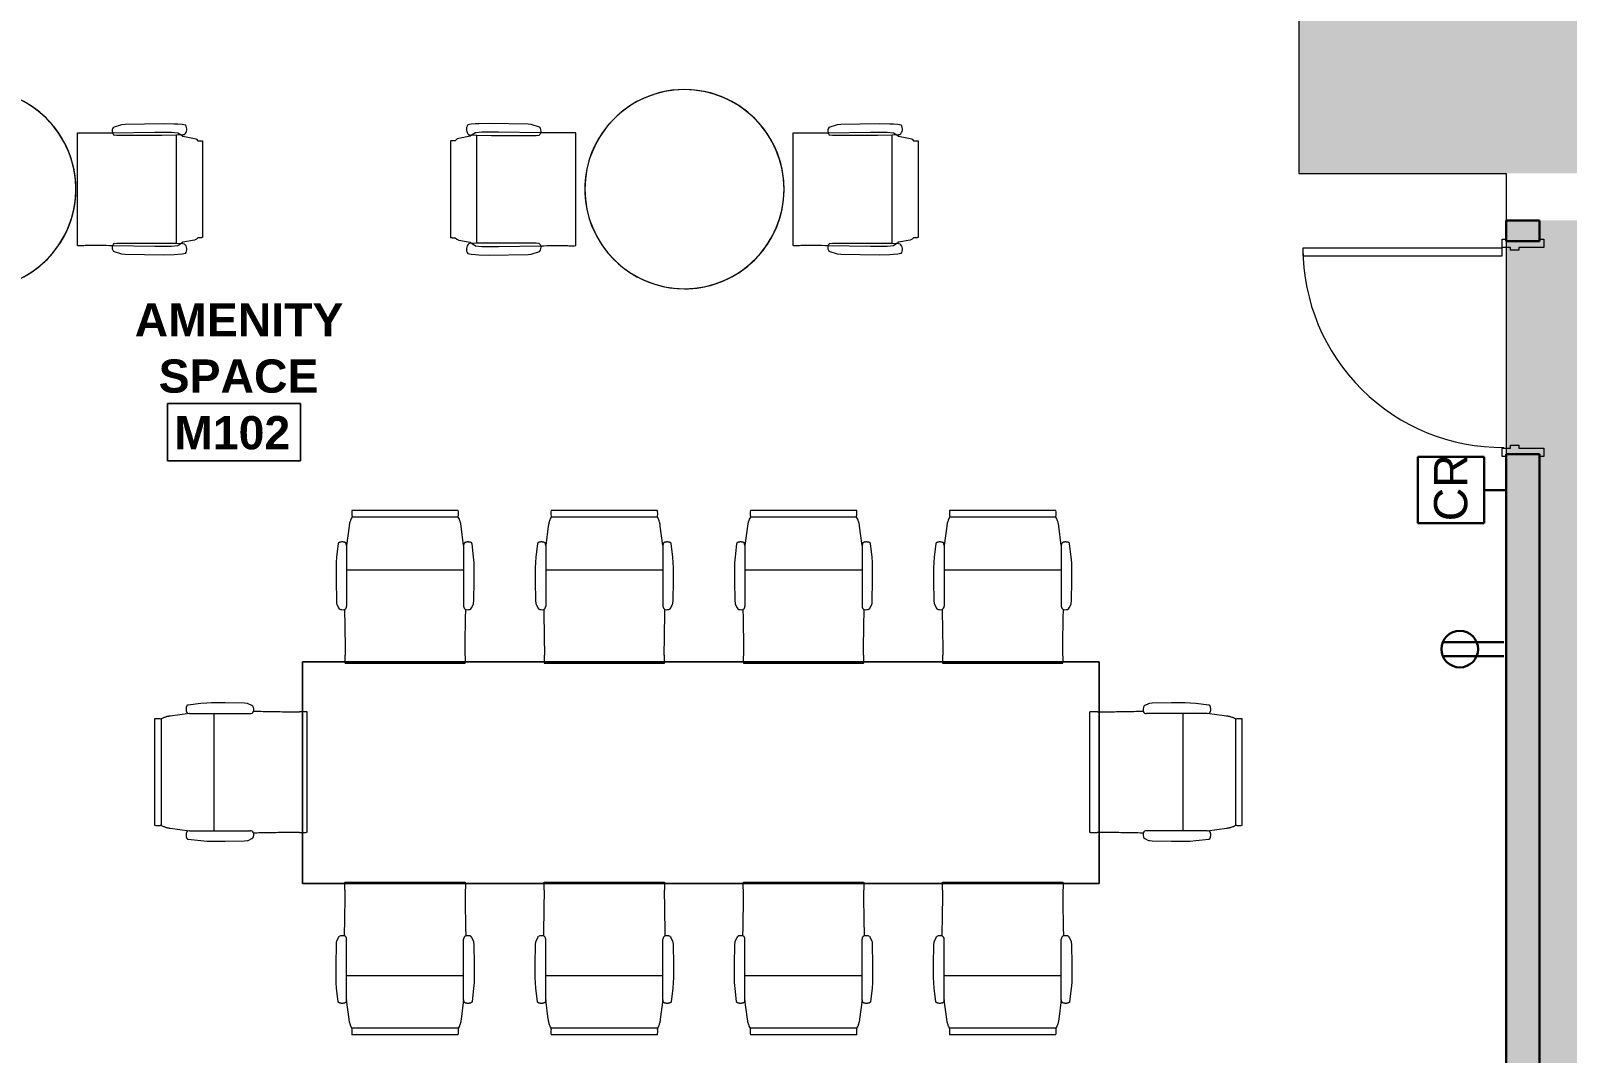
# Model space of a CAD drawing. Header units: inches. Extents: x 11834 to 13024, y -8101 to -6934.
# Drawn here: x 12492.4 to 12770.1, y -7627.1 to -7442.4 of the extents above; entities that cross this region are included whole.
import ezdxf

# ---------------------------------------------------------------- set-up
doc = ezdxf.new("R2010")
doc.units = ezdxf.units.IN
doc.header["$MEASUREMENT"] = 0
for name, color, linetype, lineweight in [('A-ANNO-NOTE', 131, 'Continuous', 40), ('A-AREA-IDEN', 2, 'Continuous', 9), ('A-DETL-GENF', 92, 'Continuous', 9), ('A-DETL-THIN', 151, 'Continuous', 9), ('A-DOOR', 31, 'Continuous', 18), ('A-WALL', 113, 'Continuous', 9), ('A-WALL-PATT', 111, 'Continuous', 18), ('I-FURN', 30, 'Continuous', 9)]:
    doc.layers.add(name, color=color, linetype=linetype, lineweight=lineweight)
doc.styles.add('Swis721 Lt BT', font='swissl.ttf', dxfattribs={"height": 6})
doc.styles.add('Swis721 Lt BT_B', font='', dxfattribs={"height": 6})
doc.styles.get('Swis721 Lt BT_B').set_extended_font_data('Swis721 Lt BT', bold=True)

# ---------------------------------------------------------------- blocks, each defined once
blk = doc.blocks.new('HermanMiller_Collection_Eames_AluminumGroup_SideChair - Arms Swivel Base-7003596-FIRST FLOOR POWER _ SIGNAL')
at = {"layer": 'I-FURN'}
for p, q in [((-7.06, 11.59), (-6.45, 11.7)), ((-6.45, 11.7), (-5.68, 11.77)), ((-5.68, 11.77), (-5.03, 11.8)), ((-5.03, 11.8), (-3.17, 11.85)), ((-3.17, 11.85), (3.83, 11.75)), ((3.83, 11.75), (4.42, 11.69)), ((4.42, 11.69), (5.92, 11.2)), ((-10.16, -8.75), (-10.16, 8.68)), ((-9.32, 8.74), (-9.06, 8.99)), ((-9.06, 8.99), (-8.68, 9.14)), ((-8.68, 9.14), (-6.61, 9.54)), ((-6.61, 9.79), (-6.84, 9.81)), ((-5.45, 9.73), (-6.61, 9.79)), ((-6.61, 9.54), (-6.28, 9.77)), ((-6.28, 9.77), (-5.68, 10.18)), ((-5.68, 10.18), (-4.52, 10.28)), ((-2.77, 9.68), (-5.45, 9.73)), ((-5.45, 9.73), (-5.45, -9.79)), ((-4.52, 10.28), (-1.52, 10.28)), ((5.32, 9.68), (-2.77, 9.68)), ((-1.52, 10.28), (6.15, 10.17)), ((5.82, 9.74), (5.32, 9.68)), ((12.47, 10.14), (12.47, -10.2)), ((-9.06, -9.06), (-9.32, -8.8)), ((-8.92, -9.13), (-9.06, -9.06)), ((-8.68, -9.21), (-8.92, -9.13)), ((-6.61, -9.61), (-8.68, -9.21)), ((-6.84, -9.88), (-6.61, -9.86)), ((-6.28, -9.84), (-6.61, -9.61)), ((-6.61, -9.86), (-5.45, -9.79)), ((-5.68, -10.24), (-6.28, -9.84)), ((-4.52, -10.35), (-5.68, -10.24)), ((-5.45, -9.79), (-2.77, -9.75)), ((-1.52, -10.35), (-4.52, -10.35)), ((-2.77, -9.75), (5.32, -9.75)), ((6.15, -10.24), (-1.52, -10.35)), ((5.32, -9.75), (5.82, -9.81)), ((-6.45, -11.77), (-7.06, -11.66)), ((-5.68, -11.84), (-6.45, -11.77)), ((-5.03, -11.87), (-5.68, -11.84)), ((-3.17, -11.92), (-5.03, -11.87)), ((3.83, -11.82), (-3.17, -11.92)), ((4.42, -11.76), (3.83, -11.82)), ((5.92, -11.27), (4.42, -11.76))]:
    blk.add_line(p, q, dxfattribs=at)
for centre, radius, start, end in [((-5.99, 10.82), 1.32, 144.065, 229.935), ((5.07, 10.48), 1.12, 343.9109, 40.257), ((5.4, 10.4), 0.781, 302.3218, 343.1534), ((-5.99, -10.89), 1.32, 130.065, 215.935), ((5.4, -10.47), 0.781, 16.8466, 57.6782), ((5.07, -10.55), 1.12, 319.743, 16.0891)]:
    blk.add_arc(centre, radius, start, end, dxfattribs=at)
for points, knots in [([(-10.16, 8.68), (-10.16, 8.68), (-10.14, 8.69), (-10.09, 8.7), (-10, 8.71), (-9.78, 8.73), (-9.51, 8.73), (-9.32, 8.74)], [-1, -1, -1, -1, -0.888889, -0.777778, -0.666667, -0.444444, 0, 0, 0, 0]), ([(11.53, 10.18), (11.65, 10.18), (11.86, 10.18), (12.09, 10.18), (12.23, 10.17), (12.31, 10.17), (12.38, 10.16), (12.44, 10.15), (12.47, 10.14), (12.47, 10.14), (12.47, 10.14)], [-1, -1, -1, -1, -0.727273, -0.545455, -0.454545, -0.363636, -0.272727, -0.181818, -0.090909, 0, 0, 0, 0]), ([(-9.32, -8.8), (-9.37, -8.8), (-9.51, -8.8), (-9.69, -8.8), (-9.84, -8.79), (-9.94, -8.78), (-10.03, -8.78), (-10.09, -8.77), (-10.14, -8.76), (-10.16, -8.75), (-10.16, -8.75)], [-1, -1, -1, -1, -0.888889, -0.666667, -0.555556, -0.444444, -0.333333, -0.222222, -0.111111, 0, 0, 0, 0]), ([(12.47, -10.2), (12.47, -10.21), (12.4, -10.23), (12.1, -10.25), (11.77, -10.25), (11.61, -10.25), (11.53, -10.25)], [-1, -1, -1, -1, -0.727273, -0.363636, -0.181818, 0, 0, 0, 0])]:
    blk.add_open_spline(points, degree=3, knots=knots, dxfattribs=at)
for points in [[(6.15, 10.17), (6.88, 10.16), (8.34, 10.15), (9.82, 10.14), (10.56, 10.13)], [(10.56, 10.13), (10.72, 10.14), (11.04, 10.16), (11.37, 10.17), (11.53, 10.18)], [(10.56, -10.2), (9.82, -10.2), (8.34, -10.21), (6.88, -10.23), (6.15, -10.24)], [(11.53, -10.25), (11.37, -10.24), (11.04, -10.23), (10.72, -10.21), (10.56, -10.2)]]:
    blk.add_open_spline(points, degree=3, dxfattribs=at)
blk = doc.blocks.new('F - CONF TABLE _ROUND-4 CHAIRS_ - Lam 30Dia Single-Column Base-6994819-FIRST FLOOR POWER _ SIGNAL')
at = {"layer": 'I-FURN'}
for start, end in [(0, 180), (360, 180), (94.7368, 113.6842), (56.8421, 94.7368), (113.6842, 180), (0, 56.8421), (180, 0), (180, 360), (180, 189.4737), (189.4737, 0)]:
    blk.add_arc((-17.69, -2.75), 18, start, end, dxfattribs=at)
blk = doc.blocks.new('HermanMiller_Collection_Eames_AluminumGroup_SideChair - Arms Swivel Base-6999738-FIRST FLOOR POWER _ SIGNAL')
at = {"layer": 'I-FURN'}
for p, q in [((-6.45, 11.77), (-7.06, 11.66)), ((-5.68, 11.84), (-6.45, 11.77)), ((-5.03, 11.87), (-5.68, 11.84)), ((-3.17, 11.92), (-5.03, 11.87)), ((3.83, 11.82), (-3.17, 11.92)), ((4.42, 11.76), (3.83, 11.82)), ((5.92, 11.27), (4.42, 11.76)), ((-10.16, 8.75), (-10.16, -8.68)), ((-9.06, 9.06), (-9.32, 8.8)), ((-8.92, 9.13), (-9.06, 9.06)), ((-8.68, 9.21), (-8.92, 9.13)), ((-6.61, 9.61), (-8.68, 9.21)), ((-6.84, 9.88), (-6.61, 9.86)), ((-6.61, 9.86), (-5.45, 9.79)), ((-6.28, 9.84), (-6.61, 9.61)), ((-5.68, 10.24), (-6.28, 9.84)), ((-4.52, 10.35), (-5.68, 10.24)), ((-5.45, 9.79), (-2.77, 9.75)), ((-5.45, -9.73), (-5.45, 9.79)), ((-1.52, 10.35), (-4.52, 10.35)), ((-2.77, 9.75), (5.32, 9.75)), ((6.15, 10.24), (-1.52, 10.35)), ((5.32, 9.75), (5.82, 9.81)), ((12.47, -10.14), (12.47, 10.2)), ((-9.32, -8.74), (-9.06, -8.99)), ((-9.06, -8.99), (-8.68, -9.14)), ((-8.68, -9.14), (-6.61, -9.54)), ((-6.61, -9.79), (-6.84, -9.81)), ((-6.61, -9.54), (-6.28, -9.77)), ((-5.45, -9.73), (-6.61, -9.79)), ((-6.28, -9.77), (-5.68, -10.18)), ((-5.68, -10.18), (-4.52, -10.28)), ((-2.77, -9.68), (-5.45, -9.73)), ((-4.52, -10.28), (-1.52, -10.28)), ((5.32, -9.68), (-2.77, -9.68)), ((-1.52, -10.28), (6.15, -10.17)), ((5.82, -9.74), (5.32, -9.68)), ((-7.06, -11.59), (-6.45, -11.7)), ((-6.45, -11.7), (-5.68, -11.77)), ((-5.68, -11.77), (-5.03, -11.8)), ((-5.03, -11.8), (-3.17, -11.85)), ((-3.17, -11.85), (3.83, -11.75)), ((3.83, -11.75), (4.42, -11.69)), ((4.42, -11.69), (5.92, -11.2))]:
    blk.add_line(p, q, dxfattribs=at)
for centre, radius, start, end in [((-5.99, 10.89), 1.32, 144.065, 229.935), ((5.07, 10.55), 1.12, 343.9109, 40.257), ((5.4, 10.47), 0.781, 302.3218, 343.1534), ((-5.99, -10.82), 1.32, 130.065, 215.935), ((5.4, -10.4), 0.781, 16.8466, 57.6782), ((5.07, -10.48), 1.12, 319.743, 16.0891)]:
    blk.add_arc(centre, radius, start, end, dxfattribs=at)
for points, knots in [([(-9.32, 8.8), (-9.51, 8.8), (-9.78, 8.79), (-10, 8.78), (-10.09, 8.77), (-10.14, 8.76), (-10.16, 8.75), (-10.16, 8.75)], [0, 0, 0, 0, 0.444444, 0.666667, 0.777778, 0.888889, 1, 1, 1, 1]), ([(12.47, 10.2), (12.47, 10.21), (12.47, 10.21), (12.44, 10.22), (12.38, 10.23), (12.31, 10.23), (12.23, 10.24), (12.09, 10.25), (11.86, 10.25), (11.65, 10.25), (11.53, 10.25)], [0, 0, 0, 0, 0.090909, 0.181818, 0.272727, 0.363636, 0.454545, 0.545455, 0.727273, 1, 1, 1, 1]), ([(-10.16, -8.68), (-10.16, -8.68), (-10.14, -8.69), (-10.09, -8.7), (-10.03, -8.71), (-9.94, -8.71), (-9.84, -8.72), (-9.69, -8.73), (-9.51, -8.73), (-9.37, -8.74), (-9.32, -8.74)], [0, 0, 0, 0, 0.111111, 0.222222, 0.333333, 0.444444, 0.555556, 0.666667, 0.888889, 1, 1, 1, 1]), ([(11.53, -10.18), (11.61, -10.18), (11.77, -10.18), (12.1, -10.18), (12.4, -10.16), (12.47, -10.14), (12.47, -10.14)], [0, 0, 0, 0, 0.181818, 0.363636, 0.727273, 1, 1, 1, 1])]:
    blk.add_open_spline(points, degree=3, knots=knots, dxfattribs=at)
for points in [[(10.56, 10.2), (9.82, 10.2), (8.34, 10.21), (6.88, 10.23), (6.15, 10.24)], [(11.53, 10.25), (11.37, 10.24), (11.04, 10.23), (10.72, 10.21), (10.56, 10.2)], [(6.15, -10.17), (6.88, -10.16), (8.34, -10.15), (9.82, -10.14), (10.56, -10.13)], [(10.56, -10.13), (10.72, -10.14), (11.04, -10.16), (11.37, -10.17), (11.53, -10.18)]]:
    blk.add_open_spline(points, degree=3, dxfattribs=at)
blk = doc.blocks.new('F - CONF TABLE _ROUND-4 CHAIRS_ - Lam 30Dia Single-Column Base-V274-FIRST FLOOR POWER _ SIGNAL')
at = {"layer": 'I-FURN'}
for start, end in [(0, 180), (360, 180), (66.3158, 142.1053), (56.8421, 66.3158), (0, 56.8421), (142.1053, 180), (180, 0), (180, 360), (180, 312.6316), (312.6316, 0)]:
    blk.add_arc((-17.69, -2.75), 18, start, end, dxfattribs=at)
blk = doc.blocks.new('HermanMiller_Collection_Eames_AluminumGroup_LoungeChairSwivel - Arms Swivel Base-7086093-FIRST FLOOR POWER _ SIGNAL')
at = {"layer": 'I-FURN'}
for p, q in [((-4.59, 12.38), (-6.94, 12.09)), ((-3.51, 12.46), (-4.59, 12.38)), ((-2.64, 12.49), (-3.51, 12.46)), ((-0.18, 12.49), (-2.64, 12.49)), ((3.32, 12.43), (-0.18, 12.49)), ((3.84, 12.38), (3.32, 12.43)), ((3.99, 12.34), (3.84, 12.38)), ((4.64, 12.01), (3.99, 12.34)), ((4.83, 11.89), (4.64, 12.01)), ((-12.96, 9.61), (-12.96, -9.61)), ((-11.95, 9.59), (-11.95, 9.63)), ((-11.76, 9.6), (-11.95, 9.59)), ((-11.76, 9.6), (-11.76, -9.6)), ((-6.61, 10.58), (-10.12, 10.12)), ((-6.94, 10.64), (-6.61, 10.58)), ((-6.61, 10.58), (4.33, 10.58)), ((-2.19, -10.58), (-2.19, 10.58)), ((13.22, 10.86), (13.22, 10.83)), ((14.64, -10.85), (14.64, 10.85)), ((-11.95, -9.63), (-11.95, -9.59)), ((-11.95, -9.59), (-11.76, -9.6)), ((-10.12, -10.12), (-6.61, -10.58)), ((-6.61, -10.58), (-6.94, -10.64)), ((-6.61, -10.58), (4.33, -10.58)), ((13.22, -10.83), (13.22, -10.86)), ((-6.94, -12.09), (-4.59, -12.38)), ((-4.59, -12.38), (-3.51, -12.46)), ((-3.51, -12.46), (-2.64, -12.49)), ((-2.64, -12.49), (-0.18, -12.49)), ((-0.18, -12.49), (3.32, -12.43)), ((3.32, -12.43), (3.84, -12.38)), ((3.84, -12.38), (3.99, -12.34)), ((3.99, -12.34), (4.64, -12.01)), ((4.64, -12.01), (4.83, -11.89))]:
    blk.add_line(p, q, dxfattribs=at)
at = {"layer": 'I-FURN', "flags": 128}
for points in [[(5.52, 10.95), (5.23, 10.95), (4.94, 10.96)], [(4.94, -10.96), (5.23, -10.95), (5.52, -10.95)]]:
    blk.add_lwpolyline(points, dxfattribs=at)
at = {"layer": 'I-FURN'}
for centre, radius, start, end in [((3.68, 11.28), 1.3, 345.8347, 28.1255), ((-12.38, 5.3), 4.35, 84.2936, 97.7064), ((4.33, 11.27), 0.69, 270, 332.7502), ((-12.38, -5.3), 4.35, 262.2936, 275.7064), ((4.33, -11.27), 0.69, 27.2498, 90), ((3.68, -11.28), 1.3, 331.8745, 14.1653)]:
    blk.add_arc(centre, radius, start, end, dxfattribs=at)
for points, knots in [([(-6.94, 12.09), (-6.95, 12.09), (-6.97, 12.09), (-6.99, 12.08), (-7, 12.08), (-7.02, 12.07), (-7.03, 12.06), (-7.05, 12.05), (-7.05, 12.04), (-7.06, 12.04), (-7.07, 12.03), (-7.08, 12.02), (-7.09, 12.01), (-7.1, 12), (-7.11, 11.98), (-7.12, 11.97), (-7.13, 11.96), (-7.14, 11.94), (-7.15, 11.92), (-7.16, 11.9), (-7.18, 11.85), (-7.21, 11.77), (-7.23, 11.66), (-7.25, 11.52), (-7.26, 11.37), (-7.25, 11.23), (-7.24, 11.11), (-7.22, 11.02), (-7.2, 10.95), (-7.18, 10.9), (-7.17, 10.87), (-7.16, 10.85), (-7.15, 10.83), (-7.14, 10.81), (-7.13, 10.8), (-7.12, 10.78), (-7.11, 10.77), (-7.11, 10.76), (-7.1, 10.74), (-7.09, 10.73), (-7.08, 10.72), (-7.07, 10.71), (-7.06, 10.7), (-7.05, 10.69), (-7.03, 10.68), (-7.02, 10.67), (-7, 10.66), (-6.99, 10.65), (-6.96, 10.65), (-6.95, 10.65), (-6.94, 10.64)], [0, 0, 0, 0, 0.020833, 0.03125, 0.041667, 0.052083, 0.0625, 0.072917, 0.078125, 0.083333, 0.088542, 0.09375, 0.104167, 0.114583, 0.125, 0.135417, 0.145833, 0.15625, 0.166667, 0.1875, 0.208333, 0.25, 0.333333, 0.416667, 0.5, 0.583333, 0.666667, 0.708333, 0.75, 0.78125, 0.796875, 0.8125, 0.828125, 0.835938, 0.84375, 0.859375, 0.867188, 0.875, 0.882812, 0.890625, 0.90625, 0.914062, 0.917969, 0.921875, 0.9375, 0.953125, 0.957031, 0.96875, 0.984375, 1, 1, 1, 1]), ([(13.34, 10.88), (13.32, 10.88), (13.29, 10.88), (13.27, 10.88), (13.25, 10.88), (13.23, 10.87), (13.22, 10.87), (13.22, 10.87), (13.22, 10.86)], [0, 0, 0, 0, 0.25, 0.375, 0.5, 0.625, 0.75, 1, 1, 1, 1]), ([(14.64, 10.85), (14.64, 10.85), (14.63, 10.86), (14.6, 10.87), (14.54, 10.87), (14.47, 10.88), (14.38, 10.89), (14.25, 10.89), (13.97, 10.9), (13.61, 10.9), (13.4, 10.89), (13.34, 10.88)], [0, 0, 0, 0, 0.071429, 0.142857, 0.214286, 0.285714, 0.357143, 0.428571, 0.571429, 0.857143, 1, 1, 1, 1]), ([(-6.94, -10.64), (-6.95, -10.65), (-6.97, -10.65), (-6.99, -10.65), (-7, -10.66), (-7.02, -10.67), (-7.03, -10.68), (-7.05, -10.69), (-7.05, -10.69), (-7.06, -10.7), (-7.07, -10.71), (-7.08, -10.72), (-7.08, -10.73), (-7.1, -10.74), (-7.11, -10.76), (-7.12, -10.77), (-7.13, -10.78), (-7.13, -10.8), (-7.15, -10.82), (-7.16, -10.85), (-7.18, -10.89), (-7.2, -10.95), (-7.22, -11.02), (-7.24, -11.11), (-7.26, -11.28), (-7.26, -11.47), (-7.23, -11.66), (-7.21, -11.77), (-7.18, -11.84), (-7.17, -11.87), (-7.16, -11.89), (-7.15, -11.91), (-7.14, -11.93), (-7.13, -11.94), (-7.12, -11.96), (-7.12, -11.97), (-7.11, -11.98), (-7.1, -12), (-7.09, -12.01), (-7.08, -12.02), (-7.07, -12.03), (-7.06, -12.04), (-7.05, -12.05), (-7.03, -12.06), (-7.02, -12.07), (-7, -12.08), (-6.99, -12.08), (-6.96, -12.09), (-6.95, -12.09), (-6.94, -12.09)], [0, 0, 0, 0, 0.020833, 0.03125, 0.041667, 0.052083, 0.0625, 0.072917, 0.078125, 0.083333, 0.088542, 0.09375, 0.104167, 0.114583, 0.125, 0.135417, 0.145833, 0.15625, 0.166667, 0.1875, 0.208333, 0.25, 0.291667, 0.333333, 0.416667, 0.583333, 0.666667, 0.75, 0.78125, 0.796875, 0.8125, 0.828125, 0.835938, 0.84375, 0.859375, 0.867188, 0.875, 0.882812, 0.890625, 0.90625, 0.914062, 0.917969, 0.921875, 0.9375, 0.953125, 0.957031, 0.96875, 0.984375, 1, 1, 1, 1]), ([(13.22, -10.86), (13.22, -10.87), (13.22, -10.87), (13.23, -10.87), (13.25, -10.88), (13.27, -10.88), (13.29, -10.88), (13.32, -10.88), (13.34, -10.88)], [0, 0, 0, 0, 0.25, 0.375, 0.5, 0.625, 0.75, 1, 1, 1, 1]), ([(13.34, -10.88), (13.4, -10.89), (13.54, -10.9), (13.87, -10.9), (14.27, -10.9), (14.52, -10.88), (14.62, -10.86), (14.64, -10.86), (14.64, -10.85)], [0, 0, 0, 0, 0.142857, 0.285714, 0.571429, 0.785714, 0.892857, 1, 1, 1, 1])]:
    blk.add_open_spline(points, degree=3, knots=knots, dxfattribs=at)
for points in [[(-10.83, 9.99), (-11.02, 9.92), (-11.37, 9.8), (-11.64, 9.67), (-11.76, 9.6)], [(-10.12, 10.12), (-10.2, 10.11), (-10.35, 10.09), (-10.55, 10.06), (-10.71, 10.02), (-10.79, 10), (-10.83, 9.99)], [(11.73, 10.84), (10.68, 10.85), (8.59, 10.89), (6.54, 10.92), (5.52, 10.95)], [(13.22, 10.83), (12.96, 10.83), (12.47, 10.83), (11.97, 10.84), (11.73, 10.84)], [(-11.76, -9.6), (-11.64, -9.67), (-11.37, -9.8), (-11.02, -9.92), (-10.83, -9.99)], [(-10.83, -9.99), (-10.79, -10), (-10.71, -10.02), (-10.55, -10.06), (-10.35, -10.09), (-10.2, -10.11), (-10.12, -10.12)], [(5.52, -10.95), (6.54, -10.92), (8.59, -10.89), (10.68, -10.85), (11.73, -10.84)], [(11.73, -10.84), (11.97, -10.84), (12.47, -10.83), (12.96, -10.83), (13.22, -10.83)]]:
    blk.add_open_spline(points, degree=3, dxfattribs=at)
blk = doc.blocks.new('HermanMiller_Collection_Eames_AluminumGroup_LoungeChairSwivel - Arms Swivel Base-7090905-FIRST FLOOR POWER _ SIGNAL')
at = {"layer": 'I-FURN'}
for p, q in [((-6.94, 12.09), (-4.59, 12.38)), ((-4.59, 12.38), (-3.51, 12.46)), ((-3.51, 12.46), (-2.64, 12.49)), ((-2.64, 12.49), (-0.18, 12.49)), ((-0.18, 12.49), (3.32, 12.43)), ((3.32, 12.43), (3.84, 12.38)), ((3.84, 12.38), (3.99, 12.34)), ((3.99, 12.34), (4.64, 12.01)), ((4.64, 12.01), (4.83, 11.89)), ((-12.96, -9.61), (-12.96, 9.61)), ((-11.95, 9.63), (-11.95, 9.59)), ((-11.95, 9.59), (-11.76, 9.6)), ((-11.76, -9.6), (-11.76, 9.6)), ((-10.12, 10.12), (-6.61, 10.58)), ((-6.61, 10.58), (-6.94, 10.64)), ((-6.61, 10.58), (4.33, 10.58)), ((-2.19, 10.58), (-2.19, -10.58)), ((13.22, 10.83), (13.22, 10.86)), ((14.64, 10.85), (14.64, -10.85)), ((-11.95, -9.59), (-11.95, -9.63)), ((-11.76, -9.6), (-11.95, -9.59)), ((-6.61, -10.58), (-10.12, -10.12)), ((-6.94, -10.64), (-6.61, -10.58)), ((-6.61, -10.58), (4.33, -10.58)), ((13.22, -10.86), (13.22, -10.83)), ((-4.59, -12.38), (-6.94, -12.09)), ((-3.51, -12.46), (-4.59, -12.38)), ((-2.64, -12.49), (-3.51, -12.46)), ((-0.18, -12.49), (-2.64, -12.49)), ((3.32, -12.43), (-0.18, -12.49)), ((3.84, -12.38), (3.32, -12.43)), ((3.99, -12.34), (3.84, -12.38)), ((4.64, -12.01), (3.99, -12.34)), ((4.83, -11.89), (4.64, -12.01))]:
    blk.add_line(p, q, dxfattribs=at)
at = {"layer": 'I-FURN', "flags": 128}
for points in [[(4.94, 10.96), (5.23, 10.95), (5.52, 10.95)], [(5.52, -10.95), (5.23, -10.95), (4.94, -10.96)]]:
    blk.add_lwpolyline(points, dxfattribs=at)
at = {"layer": 'I-FURN'}
for centre, radius, start, end in [((3.68, 11.28), 1.3, 345.8347, 28.1255), ((-12.38, 5.3), 4.35, 84.2936, 97.7064), ((4.33, 11.27), 0.69, 270, 332.7502), ((-12.38, -5.3), 4.35, 262.2936, 275.7064), ((4.33, -11.27), 0.69, 27.2498, 90), ((3.68, -11.28), 1.3, 331.8745, 14.1653)]:
    blk.add_arc(centre, radius, start, end, dxfattribs=at)
for points, knots in [([(-6.94, 10.64), (-6.95, 10.65), (-6.96, 10.65), (-6.99, 10.65), (-7, 10.66), (-7.02, 10.67), (-7.03, 10.68), (-7.05, 10.69), (-7.06, 10.7), (-7.07, 10.71), (-7.08, 10.72), (-7.09, 10.73), (-7.1, 10.74), (-7.11, 10.76), (-7.11, 10.77), (-7.12, 10.78), (-7.13, 10.8), (-7.14, 10.81), (-7.15, 10.83), (-7.16, 10.85), (-7.17, 10.87), (-7.18, 10.9), (-7.2, 10.95), (-7.22, 11.02), (-7.24, 11.11), (-7.25, 11.23), (-7.26, 11.37), (-7.25, 11.52), (-7.23, 11.66), (-7.21, 11.77), (-7.18, 11.85), (-7.16, 11.9), (-7.15, 11.92), (-7.14, 11.94), (-7.13, 11.96), (-7.12, 11.97), (-7.11, 11.98), (-7.1, 12), (-7.09, 12.01), (-7.08, 12.02), (-7.07, 12.03), (-7.06, 12.04), (-7.05, 12.04), (-7.05, 12.05), (-7.03, 12.06), (-7.02, 12.07), (-7, 12.08), (-6.99, 12.08), (-6.97, 12.09), (-6.95, 12.09), (-6.94, 12.09)], [-1, -1, -1, -1, -0.984375, -0.96875, -0.957031, -0.953125, -0.9375, -0.921875, -0.917969, -0.914062, -0.90625, -0.890625, -0.882812, -0.875, -0.867188, -0.859375, -0.84375, -0.835938, -0.828125, -0.8125, -0.796875, -0.78125, -0.75, -0.708333, -0.666667, -0.583333, -0.5, -0.416667, -0.333333, -0.25, -0.208333, -0.1875, -0.166667, -0.15625, -0.145833, -0.135417, -0.125, -0.114583, -0.104167, -0.09375, -0.088542, -0.083333, -0.078125, -0.072917, -0.0625, -0.052083, -0.041667, -0.03125, -0.020833, 0, 0, 0, 0]), ([(13.22, 10.86), (13.22, 10.87), (13.22, 10.87), (13.23, 10.87), (13.25, 10.88), (13.27, 10.88), (13.29, 10.88), (13.32, 10.88), (13.34, 10.88)], [-1, -1, -1, -1, -0.75, -0.625, -0.5, -0.375, -0.25, 0, 0, 0, 0]), ([(13.34, 10.88), (13.4, 10.89), (13.61, 10.9), (13.97, 10.9), (14.25, 10.89), (14.38, 10.89), (14.47, 10.88), (14.54, 10.87), (14.6, 10.87), (14.63, 10.86), (14.64, 10.85), (14.64, 10.85)], [-1, -1, -1, -1, -0.857143, -0.571429, -0.428571, -0.357143, -0.285714, -0.214286, -0.142857, -0.071429, 0, 0, 0, 0]), ([(-6.94, -12.09), (-6.95, -12.09), (-6.96, -12.09), (-6.99, -12.08), (-7, -12.08), (-7.02, -12.07), (-7.03, -12.06), (-7.05, -12.05), (-7.06, -12.04), (-7.07, -12.03), (-7.08, -12.02), (-7.09, -12.01), (-7.1, -12), (-7.11, -11.98), (-7.12, -11.97), (-7.12, -11.96), (-7.13, -11.94), (-7.14, -11.93), (-7.15, -11.91), (-7.16, -11.89), (-7.17, -11.87), (-7.18, -11.84), (-7.21, -11.77), (-7.23, -11.66), (-7.26, -11.47), (-7.26, -11.28), (-7.24, -11.11), (-7.22, -11.02), (-7.2, -10.95), (-7.18, -10.89), (-7.16, -10.85), (-7.15, -10.82), (-7.13, -10.8), (-7.13, -10.78), (-7.12, -10.77), (-7.11, -10.76), (-7.1, -10.74), (-7.08, -10.73), (-7.08, -10.72), (-7.07, -10.71), (-7.06, -10.7), (-7.05, -10.69), (-7.05, -10.69), (-7.03, -10.68), (-7.02, -10.67), (-7, -10.66), (-6.99, -10.65), (-6.97, -10.65), (-6.95, -10.65), (-6.94, -10.64)], [-1, -1, -1, -1, -0.984375, -0.96875, -0.957031, -0.953125, -0.9375, -0.921875, -0.917969, -0.914062, -0.90625, -0.890625, -0.882812, -0.875, -0.867188, -0.859375, -0.84375, -0.835938, -0.828125, -0.8125, -0.796875, -0.78125, -0.75, -0.666667, -0.583333, -0.416667, -0.333333, -0.291667, -0.25, -0.208333, -0.1875, -0.166667, -0.15625, -0.145833, -0.135417, -0.125, -0.114583, -0.104167, -0.09375, -0.088542, -0.083333, -0.078125, -0.072917, -0.0625, -0.052083, -0.041667, -0.03125, -0.020833, 0, 0, 0, 0]), ([(13.34, -10.88), (13.32, -10.88), (13.29, -10.88), (13.27, -10.88), (13.25, -10.88), (13.23, -10.87), (13.22, -10.87), (13.22, -10.87), (13.22, -10.86)], [-1, -1, -1, -1, -0.75, -0.625, -0.5, -0.375, -0.25, 0, 0, 0, 0]), ([(14.64, -10.85), (14.64, -10.86), (14.62, -10.86), (14.52, -10.88), (14.27, -10.9), (13.87, -10.9), (13.54, -10.9), (13.4, -10.89), (13.34, -10.88)], [-1, -1, -1, -1, -0.892857, -0.785714, -0.571429, -0.285714, -0.142857, 0, 0, 0, 0])]:
    blk.add_open_spline(points, degree=3, knots=knots, dxfattribs=at)
for points in [[(-11.76, 9.6), (-11.64, 9.67), (-11.37, 9.8), (-11.02, 9.92), (-10.83, 9.99)], [(-10.83, 9.99), (-10.79, 10), (-10.71, 10.02), (-10.55, 10.06), (-10.35, 10.09), (-10.2, 10.11), (-10.12, 10.12)], [(5.52, 10.95), (6.54, 10.92), (8.59, 10.89), (10.68, 10.85), (11.73, 10.84)], [(11.73, 10.84), (11.97, 10.84), (12.47, 10.83), (12.96, 10.83), (13.22, 10.83)], [(-10.83, -9.99), (-11.02, -9.92), (-11.37, -9.8), (-11.64, -9.67), (-11.76, -9.6)], [(-10.12, -10.12), (-10.2, -10.11), (-10.35, -10.09), (-10.55, -10.06), (-10.71, -10.02), (-10.79, -10), (-10.83, -9.99)], [(11.73, -10.84), (10.68, -10.85), (8.59, -10.89), (6.54, -10.92), (5.52, -10.95)], [(13.22, -10.83), (12.96, -10.83), (12.47, -10.83), (11.97, -10.84), (11.73, -10.84)]]:
    blk.add_open_spline(points, degree=3, dxfattribs=at)
blk = doc.blocks.new('Furniture 1 - Furniture 1-7184484-FIRST FLOOR POWER _ SIGNAL')
at = {"layer": 'I-FURN'}
for p, q in [((12541.54, -7556.42), (12541.54, -7565.42)), ((12549.22, -7556.42), (12541.54, -7556.42)), ((12541.54, -7556.42), (12549.22, -7556.42)), ((12541.54, -7565.42), (12541.54, -7556.42)), ((12570.94, -7556.42), (12549.24, -7556.42)), ((12549.24, -7556.42), (12570.94, -7556.42)), ((12585.22, -7556.42), (12570.96, -7556.42)), ((12570.96, -7556.42), (12585.22, -7556.42)), ((12606.94, -7556.42), (12585.24, -7556.42)), ((12585.24, -7556.42), (12606.94, -7556.42)), ((12621.22, -7556.42), (12606.96, -7556.42)), ((12606.96, -7556.42), (12621.22, -7556.42)), ((12642.94, -7556.42), (12621.24, -7556.42)), ((12621.24, -7556.42), (12642.94, -7556.42)), ((12657.22, -7556.42), (12642.96, -7556.42)), ((12642.96, -7556.42), (12657.22, -7556.42)), ((12678.94, -7556.42), (12657.24, -7556.42)), ((12657.24, -7556.42), (12678.94, -7556.42)), ((12685.54, -7556.42), (12678.96, -7556.42)), ((12678.96, -7556.42), (12685.54, -7556.42)), ((12685.54, -7565.49), (12685.54, -7556.42)), ((12685.54, -7556.42), (12685.54, -7565.49)), ((12541.54, -7565.44), (12541.54, -7587.19)), ((12541.54, -7587.19), (12541.54, -7565.44)), ((12685.54, -7587.15), (12685.54, -7565.49)), ((12685.54, -7565.49), (12685.54, -7587.15)), ((12541.54, -7587.22), (12541.54, -7596.42)), ((12541.54, -7596.42), (12541.54, -7587.22)), ((12685.54, -7596.42), (12685.54, -7587.15)), ((12685.54, -7587.15), (12685.54, -7596.42)), ((12541.54, -7596.42), (12549.22, -7596.42)), ((12549.22, -7596.42), (12541.54, -7596.42)), ((12549.24, -7596.42), (12570.94, -7596.42)), ((12570.94, -7596.42), (12549.24, -7596.42)), ((12570.96, -7596.42), (12585.22, -7596.42)), ((12585.22, -7596.42), (12570.96, -7596.42)), ((12585.24, -7596.42), (12606.94, -7596.42)), ((12606.94, -7596.42), (12585.24, -7596.42)), ((12606.96, -7596.42), (12621.22, -7596.42)), ((12621.22, -7596.42), (12606.96, -7596.42)), ((12621.24, -7596.42), (12642.94, -7596.42)), ((12642.94, -7596.42), (12621.24, -7596.42)), ((12642.96, -7596.42), (12657.22, -7596.42)), ((12657.22, -7596.42), (12642.96, -7596.42)), ((12657.24, -7596.42), (12678.94, -7596.42)), ((12678.94, -7596.42), (12657.24, -7596.42)), ((12678.96, -7596.42), (12685.54, -7596.42)), ((12685.54, -7596.42), (12678.96, -7596.42))]:
    blk.add_line(p, q, dxfattribs=at)
blk = doc.blocks.new('Door - Single - Solid Door-7259274-FIRST FLOOR POWER _ SIGNAL')
at = {"layer": 'A-DOOR', "lineweight": 9}
for p, q in [((-15.63, 3.66), (-14.13, 3.66)), ((-15.63, 2.91), (-15.63, 3.66)), ((-14.13, 3.66), (-14.13, -0.84)), ((22.12, 3.66), (23.62, 3.66)), ((22.12, -0.84), (22.12, 3.66)), ((23.62, 3.66), (23.62, 2.91)), ((-14.13, -0.84), (-13.63, -0.84)), ((-14.13, -2.34), (-14.13, -3.84)), ((-13.63, -2.34), (-14.13, -2.34)), ((-13.63, -0.84), (-13.63, -2.34)), ((21.62, -0.84), (22.12, -0.84)), ((21.62, -2.34), (21.62, -0.84)), ((22.12, -2.34), (21.62, -2.34)), ((22.12, -3.84), (22.12, -2.34)), ((-15.63, -3.84), (-15.63, -3.09)), ((-14.13, -3.84), (-15.63, -3.84)), ((23.62, -3.84), (22.12, -3.84)), ((23.62, -3.09), (23.62, -3.84))]:
    blk.add_line(p, q, dxfattribs=at)
at = {"layer": 'A-DOOR'}
for p, q in [((-12.63, -3.84), (-14.01, -3.84)), ((-14.01, -3.84), (-14.01, -39.84)), ((-12.63, -39.84), (-12.63, -3.84)), ((-14.01, -39.84), (-12.63, -39.84))]:
    blk.add_line(p, q, dxfattribs=at)
at = {"layer": 'A-DOOR', "lineweight": 9}
blk.add_arc((-14.01, -3.84), 36, 270, 0.5, dxfattribs=at)
blk = doc.blocks.new('Room Tag - Room Name and Number-3379422-FIRST FLOOR POWER _ SIGNAL')
at = {"layer": 'A-AREA-IDEN'}
for p, q in [((-0.1881, -0.1636), (-0.1881, -0.0018)), ((-0.1881, -0.0018), (0.1869, -0.0018)), ((0.1869, -0.0018), (-0.1881, -0.0018)), ((-0.1881, -0.0018), (-0.1881, -0.1636)), ((0.1869, -0.0018), (0.1869, -0.1636)), ((0.1869, -0.1636), (0.1869, -0.0018)), ((0.1869, -0.1636), (-0.1881, -0.1636)), ((-0.1881, -0.1636), (0.1869, -0.1636))]:
    blk.add_line(p, q, dxfattribs=at)

msp = doc.modelspace()

# ---------------------------------------------------------------- hatches: boundary and pattern name
at = {"layer": 'A-DETL-GENF'}
h = msp.add_hatch(color=9, dxfattribs=at)
h.paths.add_polyline_path([(12381.21, -8100.57), (12918.63, -8100.57), (12918.63, -7688.37), (12805.73, -7688.37), (12805.72, -7694.15), (12800.72, -7694.14), (12801.11, -7552.04), (12918.63, -7552.04), (12918.63, -7476.64), (12765.09, -7476.64), (12765.09, -7480.39), (12759.09, -7480.39), (12759.09, -7518.89), (12765.09, -7518.89), (12765.09, -7706.28), (12759.09, -7706.28), (12759.09, -7690.14), (12544.09, -7690.14), (12544.09, -7694.35), (12540.21, -7694.35), (12540.21, -7996.89), (12477.21, -7996.89), (12477.21, -7982.89), (12394.21, -7982.89), (12394.21, -7977.89), (12386.21, -7977.89), (12386.21, -7982.89), (12341.71, -7982.89), (12341.69, -7977.89), (12335.11, -7977.89), (12335.11, -7899.35), (12340.1, -7899.35), (12340.1, -7661.85), (12243.11, -7661.85), (12243.11, -7667.35), (12155.09, -7667.35), (12155.09, -7737.1), (11839.07, -7737.1), (11839.07, -7982.1), (12243.11, -7982.1), (12243.11, -7989.6), (11839.07, -7989.6), (11839.07, -8100.57), (12341.85, -8100.57)], flags=0)
h.paths.add_polyline_path([(12151.61, -8090.69), (12119.61, -8090.69), (12119.61, -8058.69), (12151.61, -8058.69)], flags=0)
h.paths.add_polyline_path([(12538.59, -8090.35), (12506.59, -8090.35), (12506.59, -8058.35), (12538.59, -8058.35)], flags=0)
h.paths.add_polyline_path([(12341.69, -7899.35), (12341.85, -7899.35), (12341.85, -7893.85), (12385.66, -7893.85), (12385.66, -7595.35), (12127.12, -7595.35), (12127.12, -7599.35), (12073.12, -7599.35), (12073.12, -7611.1), (12068.12, -7611.1), (12068.12, -7599.2), (11965.07, -7599.2), (11965.07, -7672.1), (12068.12, -7672.1), (12068.12, -7650.1), (12073.12, -7650.1), (12073.12, -7680.1), (11839.07, -7680.1), (11839.07, -7729.1), (12117.11, -7729.1), (12117.11, -7654.87), (12264.61, -7654.87), (12264.61, -7658.87), (12272.61, -7658.87), (12272.61, -7654.87), (12341.61, -7654.85), (12341.69, -7899.35)], flags=0)
h.paths.add_polyline_path([(12805.74, -7684.37), (12918.63, -7684.37), (12918.63, -7557.04), (12806.09, -7557.04), (12805.88, -7634.13)], flags=0)
h.paths.add_polyline_path([(12834.51, -7468.14), (12918.63, -7468.14), (12918.61, -7220.6), (12905.59, -7220.6), (12905.59, -7220.54), (12866.59, -7220.54), (12866.59, -7220.6), (12721.59, -7220.6), (12721.59, -7468.14), (12765.09, -7468.14)], flags=0)
at = {"layer": 'A-WALL-PATT', "lineweight": 9}
h = msp.add_hatch(color=7, dxfattribs=at)
h.paths.add_polyline_path([(12765.09, -7706.28), (12765.09, -7518.89), (12759.09, -7518.89), (12759.09, -7706.28)], flags=0)
h.paths.add_polyline_path([(12759.09, -7480.39), (12765.09, -7480.39), (12765.09, -7476.64), (12759.09, -7476.64), (12759.09, -7478.65)], flags=0)

# ---------------------------------------------------------------- linework, layer by layer
at = {"layer": 'A-ANNO-NOTE', "lineweight": 30}
for p, q in [((12755.09, -7519.35), (12743.09, -7519.35)), ((12743.09, -7519.35), (12743.09, -7531.35)), ((12755.09, -7531.35), (12755.09, -7519.35)), ((12759.09, -7523.35), (12759.09, -7527.35)), ((12759.09, -7525.35), (12755.09, -7525.35)), ((12743.09, -7531.35), (12755.09, -7531.35)), ((12758.66, -7552.82), (12747.64, -7552.82)), ((12758.66, -7555.38), (12747.64, -7555.38)), ((12758.66, -7555.38), (12747.64, -7555.38))]:
    msp.add_line(p, q, dxfattribs=at)
msp.add_circle((12750.68, -7554.1), 3.3, dxfattribs=at)
at = {"layer": 'A-DETL-THIN'}
for p, q in [((12721.59, -7220.54), (12721.59, -7468.14)), ((12721.59, -7468.14), (12759.09, -7468.14)), ((12759.09, -7468.14), (12759.09, -7690.14))]:
    msp.add_line(p, q, dxfattribs=at)
at = {"layer": 'A-WALL', "color": 55, "lineweight": 30}
for p, q in [((12765.09, -7476.64), (12759.09, -7476.64)), ((12759.09, -7476.64), (12759.09, -7480.39)), ((12765.09, -7480.39), (12765.09, -7476.64)), ((12759.09, -7480.39), (12765.09, -7480.39)), ((12765.09, -7518.89), (12759.09, -7518.89)), ((12759.09, -7518.89), (12759.09, -7706.28)), ((12765.09, -7706.28), (12765.09, -7518.89))]:
    msp.add_line(p, q, dxfattribs=at)

# ---------------------------------------------------------------- block references
at = {"layer": 'A-AREA-IDEN', "xscale": 63.99999999999997, "yscale": 63.99999999999997, "zscale": 63.99999999999997}
msp.add_blockref('Room Tag - Room Name and Number-3379422-FIRST FLOOR POWER _ SIGNAL', (12529.21, -7509.59), dxfattribs=at)
at = {"layer": 'A-DOOR', "rotation": 270}
msp.add_blockref('Door - Single - Solid Door-7259274-FIRST FLOOR POWER _ SIGNAL', (12762.18, -7495.65), dxfattribs=at)
at = {"layer": 'I-FURN'}
for name, p, rotation in [('F - CONF TABLE _ROUND-4 CHAIRS_ - Lam 30Dia Single-Column Base-V274-FIRST FLOOR POWER _ SIGNAL', (12479.86, -7453.3), 89.99999999999882), ('F - CONF TABLE _ROUND-4 CHAIRS_ - Lam 30Dia Single-Column Base-6994819-FIRST FLOOR POWER _ SIGNAL', (12607.82, -7453.3), 89.99999999999882), ('HermanMiller_Collection_Eames_AluminumGroup_SideChair - Arms Swivel Base-7003596-FIRST FLOOR POWER _ SIGNAL', (12513.34, -7471.04), 180), ('HermanMiller_Collection_Eames_AluminumGroup_SideChair - Arms Swivel Base-7003596-FIRST FLOOR POWER _ SIGNAL', (12642.66, -7471.04), 180), ('HermanMiller_Collection_Eames_AluminumGroup_LoungeChairSwivel - Arms Swivel Base-7086093-FIRST FLOOR POWER _ SIGNAL', (12560.09, -7541.99), 270.0000000000007), ('HermanMiller_Collection_Eames_AluminumGroup_LoungeChairSwivel - Arms Swivel Base-7086093-FIRST FLOOR POWER _ SIGNAL', (12596.09, -7541.99), 270.0000000000007), ('HermanMiller_Collection_Eames_AluminumGroup_LoungeChairSwivel - Arms Swivel Base-7086093-FIRST FLOOR POWER _ SIGNAL', (12632.09, -7541.99), 270.0000000000007), ('HermanMiller_Collection_Eames_AluminumGroup_LoungeChairSwivel - Arms Swivel Base-7086093-FIRST FLOOR POWER _ SIGNAL', (12668.09, -7541.99), 270.0000000000007), ('HermanMiller_Collection_Eames_AluminumGroup_LoungeChairSwivel - Arms Swivel Base-7086093-FIRST FLOOR POWER _ SIGNAL', (12698.42, -7576.32), 180), ('HermanMiller_Collection_Eames_AluminumGroup_LoungeChairSwivel - Arms Swivel Base-7090905-FIRST FLOOR POWER _ SIGNAL', (12560.09, -7610.85), 89.99999999999933), ('HermanMiller_Collection_Eames_AluminumGroup_LoungeChairSwivel - Arms Swivel Base-7090905-FIRST FLOOR POWER _ SIGNAL', (12596.09, -7610.85), 89.99999999999933), ('HermanMiller_Collection_Eames_AluminumGroup_LoungeChairSwivel - Arms Swivel Base-7090905-FIRST FLOOR POWER _ SIGNAL', (12632.09, -7610.85), 89.99999999999933), ('HermanMiller_Collection_Eames_AluminumGroup_LoungeChairSwivel - Arms Swivel Base-7090905-FIRST FLOOR POWER _ SIGNAL', (12668.09, -7610.85), 89.99999999999933)]:
    msp.add_blockref(name, p, dxfattribs=dict(at, rotation=rotation))
for name, p in [('HermanMiller_Collection_Eames_AluminumGroup_SideChair - Arms Swivel Base-6999738-FIRST FLOOR POWER _ SIGNAL', (12578.47, -7471.04)), ('Furniture 1 - Furniture 1-7184484-FIRST FLOOR POWER _ SIGNAL', (0, 0)), ('HermanMiller_Collection_Eames_AluminumGroup_LoungeChairSwivel - Arms Swivel Base-7086093-FIRST FLOOR POWER _ SIGNAL', (12527.76, -7576.32))]:
    msp.add_blockref(name, p, dxfattribs=at)

# ---------------------------------------------------------------- texts
at = {"layer": 'A-ANNO-NOTE', "lineweight": 9, "insert": (12746.03, -7530.99), "char_height": 6, "width": 13.736, "attachment_point": 1, "rotation": 90, "style": 'Swis721 Lt BT'}
msp.add_mtext('CR', dxfattribs=at)
at = {"layer": 'A-AREA-IDEN', "char_height": 6, "attachment_point": 1, "style": 'Swis721 Lt BT_B'}
for s, insert, width in [('AMENITY', (12511.22, -7491.6), 43.43), ('SPACE', (12515.55, -7501.76), 33.128), ('M102', (12518.36, -7511.99), 25.654)]:
    msp.add_mtext(s, dxfattribs=dict(at, insert=insert, width=width))

doc.saveas('drawing.dxf')
